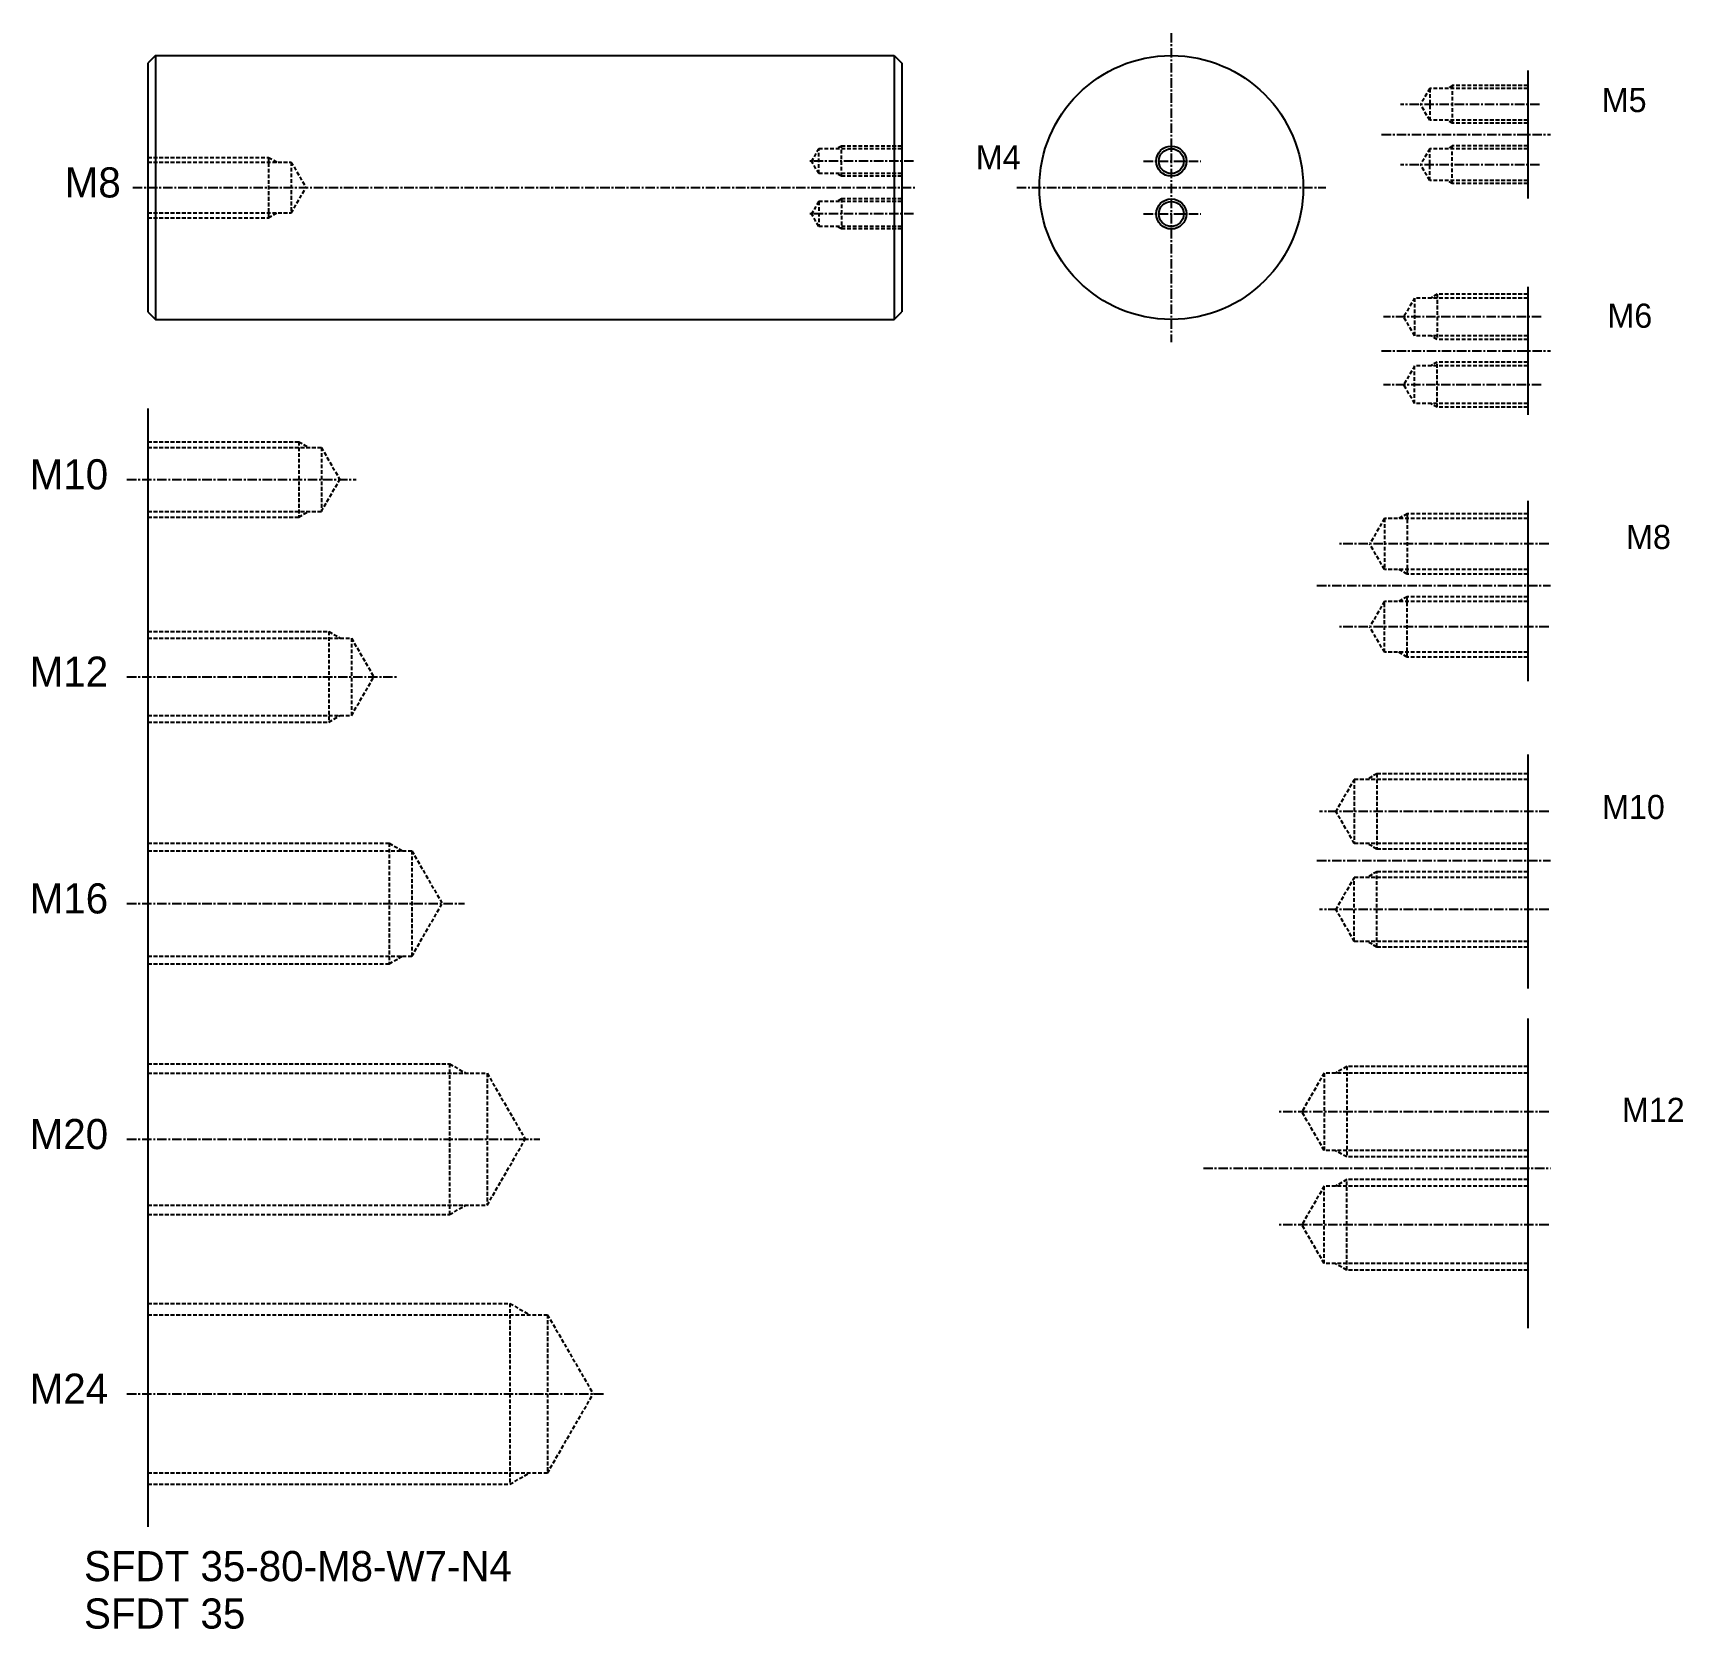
# Model space of a CAD drawing. Extents: x 61 to 280, y 68 to 279.
import ezdxf

# ---------------------------------------------------------------- set-up
doc = ezdxf.new("R2010")
doc.units = 0
doc.linetypes.add('CENTER', pattern=[2, 1.25, -0.25, 0.25, -0.25])
doc.linetypes.add('DASHED', pattern=[0.75, 0.5, -0.25])
doc.layers.get('0').update_dxf_attribs({"linetype": 'CONTINUOUS'})
doc.layers.add('CENTER', color=1, linetype='CENTER')

# ---------------------------------------------------------------- blocks, each defined once
blk = doc.blocks.new('A$C4B8164E4')
at = {"color": 3, "linetype": 'CONTINUOUS'}
for centre in [(0, 3.5), (0, -3.5)]:
    blk.add_circle(centre, 2, dxfattribs=at)
at = {"color": 7, "linetype": 'CONTINUOUS'}
for centre in [(0, 3.5), (0, -3.5)]:
    blk.add_circle(centre, 1.65, dxfattribs=at)
at = {"layer": 'CENTER', "color": 1, "linetype": 'CENTER'}
for p, q in [((-3.67, 3.5), (3.91, 3.5)), ((-3.67, -3.5), (3.91, -3.5))]:
    blk.add_line(p, q, dxfattribs=at)

msp = doc.modelspace()

# ---------------------------------------------------------------- linework, layer by layer
at = {"color": 7, "linetype": 'CONTINUOUS'}
for p, q in [((76.92, 276.38), (75.92, 275.38)), ((76.92, 276.38), (76.92, 241.38)), ((76.92, 276.38), (174.92, 276.38)), ((174.92, 276.38), (174.92, 241.38)), ((174.92, 276.38), (175.92, 275.38)), ((75.92, 275.38), (75.92, 242.38)), ((175.92, 275.38), (175.92, 242.38)), ((258.96, 274.41), (258.96, 257.41)), ((174.92, 267.63), (174.92, 267.63)), ((174.92, 265.13), (174.92, 265.13)), ((258.96, 245.72), (258.96, 228.72)), ((75.92, 242.38), (76.92, 241.38)), ((76.92, 241.38), (174.92, 241.38)), ((174.92, 241.38), (175.92, 242.38)), ((75.92, 229.56), (75.92, 81.21)), ((258.96, 217.3), (258.96, 193.41)), ((258.96, 183.64), (258.96, 152.6)), ((258.96, 148.63), (258.96, 107.57))]:
    msp.add_line(p, q, dxfattribs=at)
at = {"color": 3, "linetype": 'DASHED'}
for p, q in [((245.96, 272.01), (244.75, 269.91)), ((258.96, 272.01), (245.96, 272.01)), ((245.96, 272.01), (245.96, 267.81)), ((248.96, 272.41), (248.36, 272.06)), ((258.96, 272.41), (248.96, 272.41)), ((248.96, 272.41), (248.96, 267.41)), ((245.96, 267.81), (244.75, 269.91)), ((258.96, 267.81), (245.96, 267.81)), ((248.96, 267.41), (248.36, 267.76)), ((258.96, 267.41), (248.96, 267.41)), ((75.92, 262.88), (91.92, 262.88)), ((91.92, 262.88), (91.92, 254.88)), ((91.92, 262.88), (93, 262.26)), ((164.92, 264.03), (163.96, 262.38)), ((175.92, 264.03), (164.92, 264.03)), ((164.92, 260.73), (164.92, 264.03)), ((167.92, 264.38), (167.31, 264.03)), ((175.92, 264.38), (167.92, 264.38)), ((167.92, 260.38), (167.92, 264.38)), ((245.96, 264.01), (244.75, 261.91)), ((245.96, 259.81), (245.96, 264.01)), ((258.96, 264.01), (245.96, 264.01)), ((248.96, 264.41), (248.36, 264.06)), ((248.96, 259.41), (248.96, 264.41)), ((258.96, 264.41), (248.96, 264.41)), ((75.92, 262.26), (94.92, 262.26)), ((94.92, 262.26), (96.87, 258.88)), ((94.92, 262.26), (94.92, 255.51)), ((164.92, 260.73), (163.96, 262.38)), ((175.92, 260.73), (164.92, 260.73)), ((167.92, 260.38), (167.31, 260.73)), ((245.96, 259.81), (244.75, 261.91)), ((94.92, 255.51), (96.87, 258.88)), ((175.92, 260.38), (167.92, 260.38)), ((258.96, 259.81), (245.96, 259.81)), ((248.96, 259.41), (248.36, 259.76)), ((258.96, 259.41), (248.96, 259.41)), ((164.92, 257.03), (163.96, 255.38)), ((164.92, 257.03), (164.92, 253.73)), ((175.92, 257.03), (164.92, 257.03)), ((167.92, 257.38), (167.31, 257.03)), ((167.92, 257.38), (167.92, 253.38)), ((175.92, 257.38), (167.92, 257.38)), ((75.92, 255.51), (94.92, 255.51)), ((75.92, 254.88), (91.92, 254.88)), ((91.92, 254.88), (93, 255.51)), ((164.92, 253.73), (163.96, 255.38)), ((175.92, 253.73), (164.92, 253.73)), ((167.92, 253.38), (167.31, 253.73)), ((175.92, 253.38), (167.92, 253.38)), ((243.96, 244.22), (242.52, 241.72)), ((243.96, 244.22), (243.96, 239.22)), ((258.96, 244.22), (243.96, 244.22)), ((246.96, 244.72), (246.1, 244.22)), ((246.96, 244.72), (246.96, 238.72)), ((258.96, 244.72), (246.96, 244.72)), ((243.96, 239.22), (242.52, 241.72)), ((258.96, 239.22), (243.96, 239.22)), ((246.96, 238.72), (246.1, 239.22)), ((258.96, 238.72), (246.96, 238.72)), ((243.96, 235.22), (242.52, 232.72)), ((258.96, 235.22), (243.96, 235.22)), ((243.96, 230.22), (243.96, 235.22)), ((246.96, 235.72), (246.1, 235.22)), ((258.96, 235.72), (246.96, 235.72)), ((246.96, 229.72), (246.96, 235.72)), ((243.96, 230.22), (242.52, 232.72)), ((258.96, 230.22), (243.96, 230.22)), ((246.96, 229.72), (246.1, 230.22)), ((258.96, 229.72), (246.96, 229.72)), ((75.92, 225.15), (95.92, 225.15)), ((75.92, 224.4), (98.92, 224.4)), ((95.92, 225.15), (95.92, 215.15)), ((95.92, 225.15), (97.22, 224.4)), ((98.92, 224.4), (98.92, 215.9)), ((98.92, 224.4), (101.37, 220.15)), ((98.92, 215.9), (101.37, 220.15)), ((75.92, 215.9), (98.92, 215.9)), ((75.92, 215.15), (95.92, 215.15)), ((95.92, 215.15), (97.22, 215.9)), ((239.96, 214.97), (238.01, 211.59)), ((239.96, 214.97), (239.96, 208.22)), ((258.96, 214.97), (239.96, 214.97)), ((242.96, 215.59), (241.88, 214.97)), ((242.96, 215.59), (242.96, 207.59)), ((258.96, 215.59), (242.96, 215.59)), ((239.96, 208.22), (238.01, 211.59)), ((258.96, 208.22), (239.96, 208.22)), ((242.96, 207.59), (241.88, 208.22)), ((258.96, 207.59), (242.96, 207.59)), ((239.96, 203.97), (238.01, 200.59)), ((258.96, 203.97), (239.96, 203.97)), ((239.96, 197.22), (239.96, 203.97)), ((242.96, 204.59), (241.88, 203.97)), ((258.96, 204.59), (242.96, 204.59)), ((242.96, 196.59), (242.96, 204.59)), ((75.92, 199.97), (99.92, 199.97)), ((99.92, 199.97), (99.92, 187.97)), ((99.92, 199.97), (101.43, 199.09)), ((239.96, 197.22), (238.01, 200.59)), ((75.92, 199.09), (102.92, 199.09)), ((102.92, 199.09), (105.88, 193.97)), ((102.92, 199.09), (102.92, 188.84)), ((258.96, 197.22), (239.96, 197.22)), ((242.96, 196.59), (241.88, 197.22)), ((258.96, 196.59), (242.96, 196.59)), ((102.92, 188.84), (105.88, 193.97)), ((75.92, 188.84), (102.92, 188.84)), ((99.92, 187.97), (101.43, 188.84)), ((75.92, 187.97), (99.92, 187.97)), ((235.96, 180.36), (233.51, 176.11)), ((235.96, 180.36), (235.96, 171.86)), ((258.96, 180.36), (235.96, 180.36)), ((238.96, 181.11), (237.66, 180.36)), ((238.96, 181.11), (238.96, 171.11)), ((258.96, 181.11), (238.96, 181.11)), ((235.96, 171.86), (233.51, 176.11)), ((75.92, 171.89), (107.92, 171.89)), ((75.92, 170.89), (110.92, 170.89)), ((107.92, 171.89), (107.92, 155.89)), ((107.92, 171.89), (109.65, 170.89)), ((110.92, 170.89), (114.96, 163.89)), ((110.92, 170.89), (110.92, 156.89)), ((258.96, 171.86), (235.96, 171.86)), ((238.96, 171.11), (237.66, 171.86)), ((258.96, 171.11), (238.96, 171.11)), ((235.96, 167.36), (233.51, 163.11)), ((258.96, 167.36), (235.96, 167.36)), ((235.96, 158.86), (235.96, 167.36)), ((238.96, 168.11), (237.66, 167.36)), ((258.96, 168.11), (238.96, 168.11)), ((238.96, 158.11), (238.96, 168.11)), ((110.92, 156.89), (114.96, 163.89)), ((235.96, 158.86), (233.51, 163.11)), ((258.96, 158.86), (235.96, 158.86)), ((238.96, 158.11), (237.66, 158.86)), ((258.96, 158.11), (238.96, 158.11)), ((75.92, 156.89), (110.92, 156.89)), ((75.92, 155.89), (107.92, 155.89)), ((107.92, 155.89), (109.65, 156.89)), ((75.92, 142.62), (115.92, 142.62)), ((115.92, 142.62), (115.92, 122.62)), ((115.92, 142.62), (118.08, 141.37)), ((75.92, 141.37), (120.92, 141.37)), ((120.92, 141.37), (125.97, 132.62)), ((120.92, 141.37), (120.92, 123.87)), ((231.96, 141.38), (229, 136.26)), ((231.96, 141.38), (231.96, 131.13)), ((258.96, 141.38), (231.96, 141.38)), ((234.96, 142.26), (233.45, 141.38)), ((234.96, 142.26), (234.96, 130.26)), ((258.96, 142.26), (234.96, 142.26)), ((231.96, 131.13), (229, 136.26)), ((120.92, 123.87), (125.97, 132.62)), ((258.96, 131.13), (231.96, 131.13)), ((234.96, 130.26), (233.45, 131.13)), ((258.96, 130.26), (234.96, 130.26)), ((234.96, 127.26), (233.45, 126.38)), ((258.96, 127.26), (234.96, 127.26)), ((234.96, 115.26), (234.96, 127.26)), ((231.96, 126.38), (229, 121.26)), ((231.96, 116.13), (231.96, 126.38)), ((258.96, 126.38), (231.96, 126.38)), ((75.92, 123.87), (120.92, 123.87)), ((75.92, 122.62), (115.92, 122.62)), ((115.92, 122.62), (118.08, 123.87)), ((231.96, 116.13), (229, 121.26)), ((258.96, 116.13), (231.96, 116.13)), ((234.96, 115.26), (233.45, 116.13)), ((258.96, 115.26), (234.96, 115.26)), ((75.92, 110.84), (123.92, 110.84)), ((123.92, 110.84), (123.92, 86.84)), ((123.92, 110.84), (126.52, 109.34)), ((75.92, 109.34), (128.92, 109.34)), ((128.92, 109.34), (128.92, 88.34)), ((128.92, 109.34), (134.98, 98.84)), ((128.92, 88.34), (134.98, 98.84)), ((75.92, 88.34), (128.92, 88.34)), ((123.92, 86.84), (126.52, 88.34)), ((75.92, 86.84), (123.92, 86.84))]:
    msp.add_line(p, q, dxfattribs=at)
for p, q in [((175.92, 267.13), (175.92, 267.13)), ((175.92, 265.88), (175.92, 265.88)), ((174.92, 258.88), (174.92, 258.88)), ((174.92, 258.88), (174.92, 258.88)), ((175.92, 258.88), (175.92, 258.88)), ((175.92, 258.88), (175.92, 258.88))]:
    msp.add_line(p, q)
at = {"color": 7, "linetype": 'CONTINUOUS'}
msp.add_circle((211.68, 258.88), 17.5, dxfattribs=at)
at = {"layer": 'CENTER', "color": 1, "linetype": 'CENTER'}
for p, q in [((211.68, 279.38), (211.68, 238.38)), ((260.52, 269.91), (242.07, 269.91)), ((239.58, 265.91), (261.97, 265.91)), ((177.48, 262.38), (163.52, 262.38)), ((260.52, 261.91), (242.07, 261.91)), ((73.92, 258.88), (177.92, 258.88)), ((191.18, 258.88), (232.18, 258.88)), ((177.48, 255.38), (163.52, 255.38)), ((260.74, 241.72), (239.81, 241.72)), ((239.58, 237.22), (261.97, 237.22)), ((260.74, 232.72), (239.81, 232.72)), ((73.13, 220.15), (103.54, 220.15)), ((261.75, 211.59), (233.85, 211.59)), ((231, 206.09), (261.97, 206.09)), ((261.75, 200.59), (233.85, 200.59)), ((73.13, 193.97), (108.87, 193.97)), ((261.75, 176.11), (231.34, 176.11)), ((231, 169.61), (261.97, 169.61)), ((73.13, 163.89), (117.91, 163.89)), ((261.75, 163.11), (231.34, 163.11)), ((261.75, 136.26), (226.01, 136.26)), ((73.13, 132.62), (127.92, 132.62)), ((215.93, 128.76), (261.97, 128.76)), ((261.75, 121.26), (226.01, 121.26)), ((73.13, 98.84), (136.33, 98.84))]:
    msp.add_line(p, q, dxfattribs=at)

# ---------------------------------------------------------------- block references
at = {"color": 7, "linetype": 'CONTINUOUS'}
msp.add_blockref('A$C4B8164E4', (211.68, 258.88), dxfattribs=at)

# ---------------------------------------------------------------- texts
for s, height, p in [('M5', 3.2, (268.79, 268.89)), ('M4', 3.2, (185.75, 261.3)), ('M8', 4, (64.88, 257.56)), ('M6', 3.2, (269.54, 240.28)), ('M10', 4, (60.23, 218.83)), ('M8', 3.2, (272.02, 210.92)), ('M12', 4, (60.23, 192.65)), ('M10', 3.2, (268.83, 175.1)), ('M16', 4, (60.23, 162.57)), ('M12', 3.2, (271.46, 134.91)), ('M20', 4, (60.23, 131.3)), ('M24', 4, (60.23, 97.52)), ('SFDT 35-80-M8-W7-N4', 4, (67.43, 73.98)), ('SFDT 35', 4, (67.43, 67.69))]:
    msp.add_text(s, height=height, dxfattribs=at).set_placement(p)

doc.saveas('drawing.dxf')
